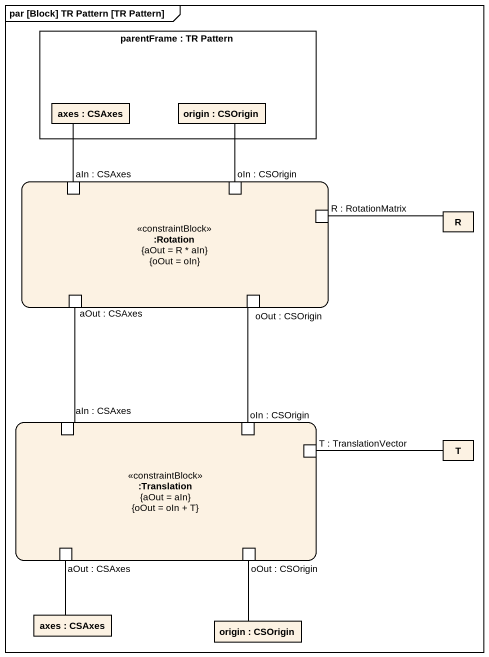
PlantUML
@startuml
mainframe par [Block] TR Pattern [TR Pattern]
rectangle "parentFrame : TR Pattern" as parentFrame {
  rectangle "axes : CSAxes" as axes
  rectangle "origin : CSOrigin" as origin
}
rectangle ":Rotation\n{aOut = R * aIn}\n{oOut = oIn}" as Rotation <<constraintBlock>> {
  port "aIn : CSAxes" as aIn_CSAxes
  port "oIn : CSOrigin" as oIn_CSOrigin
  port "R : RotationMatrix" as R_RotationMatrix
  port "aOut : CSAxes" as aOut_CSAxes
  port "oOut : CSOrigin" as oOut_CSOrigin
}
rectangle R
rectangle ":Translation\n{aOut = aIn}\n{oOut = oIn + T}" as Translation <<constraintBlock>> {
  port "aIn : CSAxes" as aIn_CSAxes_2
  port "oIn : CSOrigin" as oIn_CSOrigin_2
  port "T : TranslationVector" as T_TranslationVector
  port "aOut : CSAxes" as aOut_CSAxes_2
  port "oOut : CSOrigin" as oOut_CSOrigin_2
}
rectangle T
rectangle "axes : CSAxes" as axes_2
rectangle "origin : CSOrigin" as origin_2
axes -- aIn_CSAxes
origin -- oIn_CSOrigin
R -left- R_RotationMatrix
oOut_CSOrigin -- oIn_CSOrigin_2
aIn_CSAxes_2 -up- aOut_CSAxes
T -left- T_TranslationVector
aOut_CSAxes_2 -- axes_2
oOut_CSOrigin_2 -- origin_2
@enduml
